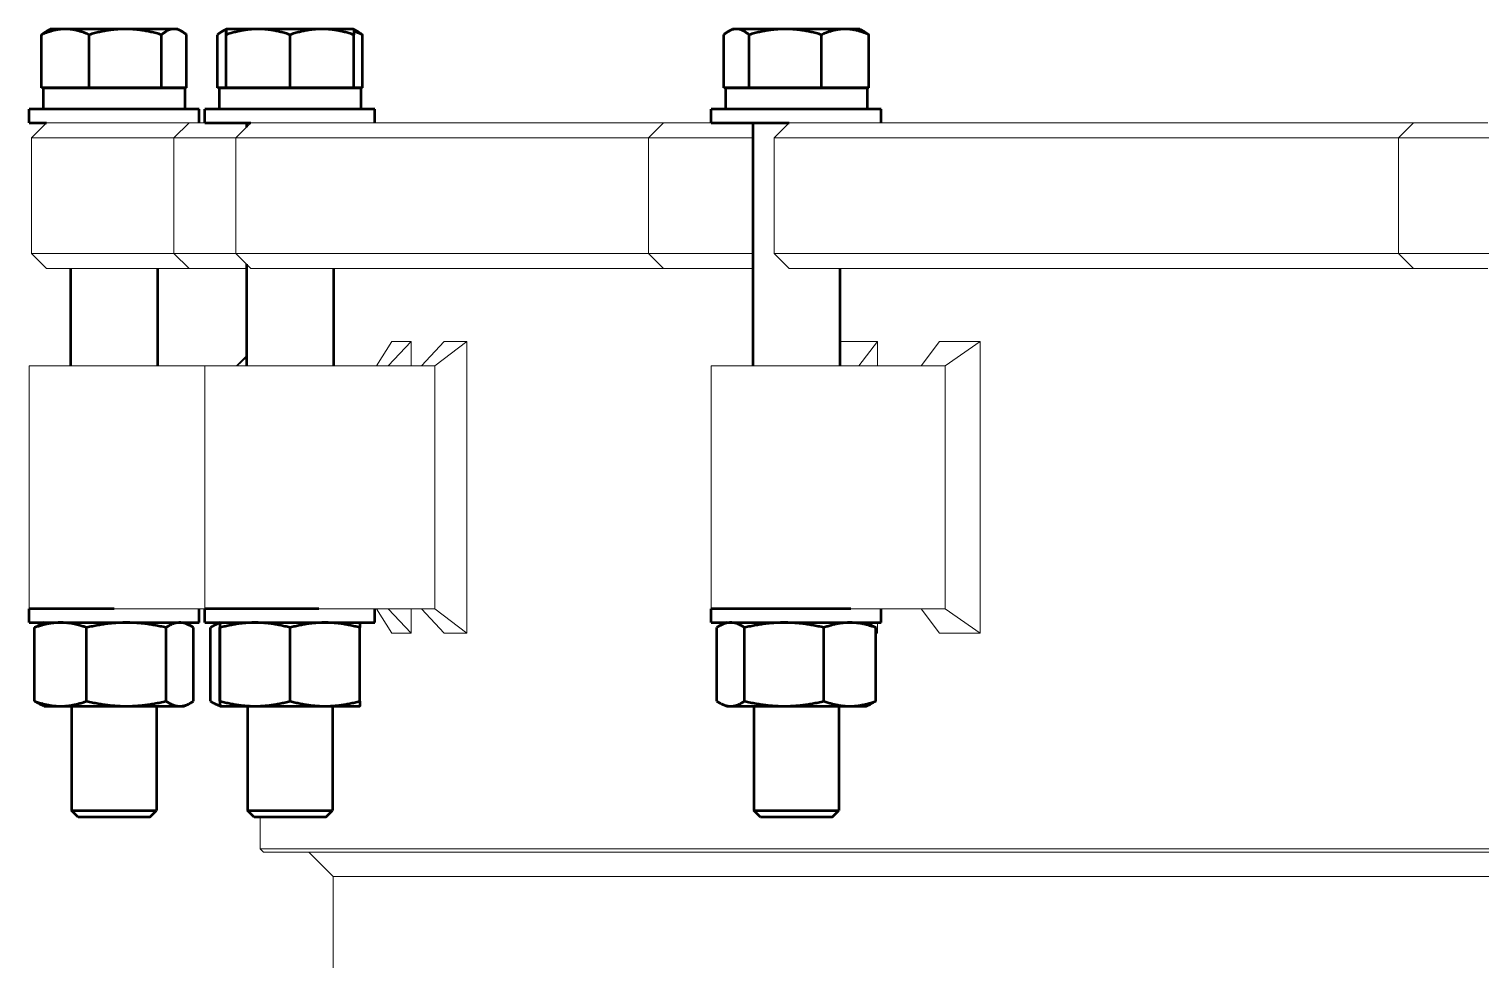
# Model space of a CAD drawing. Header units: inches. Extents: x 20 to 536, y 8 to 344.
# Drawn here: x 226.58 to 241.52, y 142.68 to 152.25 of the extents above; entities that cross this region are included whole.
import ezdxf

# ---------------------------------------------------------------- set-up
doc = ezdxf.new("R2010")
doc.units = ezdxf.units.IN
doc.header["$LTSCALE"] = 16
doc.header["$MEASUREMENT"] = 0
doc.layers.add('Visible (ANSI)', color=7, linetype='Continuous', lineweight=50)

msp = doc.modelspace()

# ---------------------------------------------------------------- linework, layer by layer
at = {"layer": 'Visible (ANSI)'}
for p, q in [((226.707116, 151.644789), (226.707116, 152.190198)), ((226.796835, 152.248789), (226.755225, 152.224766)), ((226.951128, 152.248789), (226.796835, 152.248789)), ((227.568001, 152.248789), (226.951128, 152.248789)), ((227.195141, 151.644789), (227.195141, 152.190198)), ((228.069707, 152.248789), (227.568001, 152.248789)), ((227.94086, 151.644789), (227.94086, 152.190198)), ((228.108835, 152.248789), (228.069707, 152.248789)), ((228.108835, 152.248789), (228.150444, 152.224766)), ((228.198554, 151.644789), (228.198554, 152.190198)), ((228.516208, 151.644789), (228.516208, 152.190198)), ((228.606437, 152.248789), (228.563843, 152.224197)), ((228.605705, 151.644789), (228.605705, 152.190198)), ((228.606438, 152.248789), (228.606437, 152.248789)), ((228.606439, 152.248789), (228.606438, 152.248789)), ((228.93554, 152.248789), (228.606439, 152.248789)), ((228.607174, 151.644789), (228.607174, 152.190198)), ((229.591539, 152.248789), (228.93554, 152.248789)), ((229.263907, 151.644789), (229.263907, 152.190198)), ((229.918438, 152.248789), (229.591539, 152.248789)), ((229.918438, 152.248789), (229.918439, 152.248789)), ((229.918439, 152.248789), (229.961033, 152.224197)), ((229.919171, 151.644789), (229.919171, 152.190198)), ((230.008667, 151.644789), (230.008667, 152.190198)), ((233.726753, 151.644789), (233.726753, 152.190198)), ((233.816983, 152.248789), (233.774387, 152.224197)), ((233.85698, 152.248789), (233.816983, 152.248789)), ((234.360323, 152.248789), (233.85698, 152.248789)), ((233.987208, 151.644789), (233.987208, 152.190198)), ((234.976325, 152.248789), (234.360323, 152.248789)), ((234.733437, 151.644789), (234.733437, 152.190198)), ((235.128983, 152.248789), (234.976325, 152.248789)), ((235.128983, 152.248789), (235.171578, 152.224197)), ((235.219212, 151.644789), (235.219212, 152.190198)), ((226.951128, 151.644789), (226.707116, 151.644789)), ((226.723335, 151.644785), (228.182335, 151.644785)), ((226.723335, 151.644785), (226.723335, 151.425785)), ((226.796835, 151.644789), (226.796835, 151.644785)), ((227.195141, 151.644789), (226.951128, 151.644789)), ((227.568001, 151.644789), (227.195141, 151.644789)), ((227.94086, 151.644789), (227.568001, 151.644789)), ((228.069707, 151.644789), (227.94086, 151.644789)), ((228.198554, 151.644789), (228.069707, 151.644789)), ((228.108835, 151.644789), (228.108835, 151.644785)), ((228.182335, 151.644785), (228.182335, 151.425785)), ((228.605705, 151.644789), (228.516208, 151.644789)), ((228.532938, 151.644785), (229.991938, 151.644785)), ((228.532938, 151.644785), (228.532938, 151.425785)), ((228.606439, 151.644789), (228.605705, 151.644789)), ((228.606438, 151.644789), (228.606438, 151.644785)), ((228.607174, 151.644789), (228.606439, 151.644789)), ((228.93554, 151.644789), (228.607174, 151.644789)), ((229.263907, 151.644789), (228.93554, 151.644789)), ((229.591539, 151.644789), (229.263907, 151.644789)), ((229.919171, 151.644789), (229.591539, 151.644789)), ((229.918438, 151.644789), (229.918438, 151.644785)), ((230.008667, 151.644789), (229.919171, 151.644789)), ((229.991938, 151.644785), (229.991938, 151.425785)), ((233.85698, 151.644789), (233.726753, 151.644789)), ((233.743483, 151.644785), (235.202483, 151.644785)), ((233.743483, 151.644785), (233.743483, 151.425785)), ((233.816983, 151.644789), (233.816983, 151.644785)), ((233.987208, 151.644789), (233.85698, 151.644789)), ((234.360323, 151.644789), (233.987208, 151.644789)), ((234.733437, 151.644789), (234.360323, 151.644789)), ((234.976325, 151.644789), (234.733437, 151.644789)), ((235.219212, 151.644789), (234.976325, 151.644789)), ((235.128983, 151.644789), (235.128983, 151.644785)), ((235.202483, 151.644785), (235.202483, 151.425785)), ((228.327835, 151.425785), (226.577835, 151.425785)), ((226.577835, 151.28516), (226.577835, 151.425785)), ((228.327835, 151.28516), (228.327835, 151.425785)), ((230.137438, 151.425785), (228.387438, 151.425785)), ((228.387438, 151.28516), (228.387438, 151.425785)), ((230.137438, 151.28516), (230.137438, 151.425785)), ((235.347983, 151.425785), (233.597983, 151.425785)), ((233.597983, 151.28516), (233.597983, 151.425785)), ((235.347983, 151.28516), (235.347983, 151.425785)), ((226.577835, 151.28516), (226.758353, 151.28516)), ((228.387438, 151.28516), (228.860625, 151.28516)), ((228.814938, 151.28516), (228.814938, 151.239474)), ((233.597983, 151.28516), (234.400844, 151.28516)), ((234.025483, 151.28516), (234.025483, 148.78516)), ((227.005335, 149.78516), (227.005335, 148.78516)), ((227.900335, 149.78516), (227.900335, 148.78516)), ((228.814938, 149.830847), (228.814938, 148.78516)), ((229.709938, 149.78516), (229.709938, 148.78516)), ((234.920483, 149.78516), (234.920483, 148.78516)), ((227.452835, 146.28516), (226.577835, 146.28516)), ((226.577835, 146.144535), (226.577835, 146.28516)), ((228.327835, 146.144535), (228.327835, 146.28516)), ((229.561706, 146.28516), (228.387438, 146.28516)), ((228.387438, 146.144535), (228.387438, 146.28516)), ((230.137438, 146.144535), (230.137438, 146.28516)), ((235.035422, 146.28516), (233.597983, 146.28516)), ((233.597983, 146.144535), (233.597983, 146.28516)), ((235.347983, 146.144535), (235.347983, 146.28516)), ((226.577835, 146.144535), (228.327835, 146.144535)), ((226.733835, 146.144535), (226.688229, 146.123269)), ((228.171835, 146.144535), (228.21744, 146.123269)), ((228.387438, 146.144535), (230.137438, 146.144535)), ((228.543437, 146.144535), (228.496752, 146.122766)), ((228.543438, 146.144535), (228.543437, 146.144535)), ((229.981438, 146.144535), (229.981439, 146.144535)), ((233.597983, 146.144535), (235.347983, 146.144535)), ((233.753983, 146.144535), (233.707297, 146.122766)), ((235.191983, 146.144535), (235.238668, 146.122766)), ((226.635499, 145.337403), (226.635499, 146.092668)), ((227.170393, 145.337403), (227.170393, 146.092668)), ((227.987729, 145.337403), (227.987729, 146.092668)), ((228.27017, 145.337403), (228.27017, 146.092668)), ((228.444543, 145.337403), (228.444543, 146.092668)), ((228.542634, 145.337403), (228.542634, 146.092668)), ((228.544244, 145.337403), (228.544244, 146.092668)), ((229.264048, 145.337403), (229.264048, 146.092668)), ((229.982242, 145.337403), (229.982242, 146.092668)), ((233.655088, 145.337403), (233.655088, 146.092668)), ((233.940556, 145.337403), (233.940556, 146.092668)), ((234.75845, 145.337403), (234.75845, 146.092668)), ((235.290877, 145.337403), (235.290877, 146.092668)), ((226.733835, 145.285535), (226.688229, 145.306802)), ((226.733835, 145.285535), (226.902946, 145.285535)), ((226.902946, 145.285535), (227.579061, 145.285535)), ((227.015335, 145.285535), (227.015335, 144.2109)), ((227.579061, 145.285535), (228.128949, 145.285535)), ((227.890335, 145.285535), (227.890335, 144.2109)), ((228.128949, 145.285535), (228.171835, 145.285535)), ((228.171835, 145.285535), (228.21744, 145.306802)), ((228.543437, 145.285536), (228.496752, 145.307305)), ((228.543438, 145.285535), (228.543437, 145.285536)), ((228.543438, 145.285535), (228.543439, 145.285535)), ((228.543439, 145.285535), (228.904146, 145.285535)), ((228.824938, 145.285535), (228.824938, 144.2109)), ((228.904146, 145.285535), (229.623145, 145.285535)), ((229.623145, 145.285535), (229.981438, 145.285535)), ((229.699938, 145.285535), (229.699938, 144.2109)), ((229.981438, 145.285535), (229.981439, 145.285536)), ((233.753983, 145.285535), (233.707297, 145.307305)), ((233.753983, 145.285535), (233.797822, 145.285535)), ((233.797822, 145.285535), (234.349503, 145.285535)), ((234.035483, 145.285535), (234.035483, 144.2109)), ((234.349503, 145.285535), (235.024664, 145.285535)), ((234.910483, 145.285535), (234.910483, 144.2109)), ((235.024664, 145.285535), (235.191983, 145.285535)), ((235.191983, 145.285535), (235.238668, 145.307305)), ((227.015335, 144.2109), (227.890335, 144.2109)), ((227.083496, 144.144785), (227.015335, 144.2109)), ((227.822174, 144.144785), (227.890335, 144.2109)), ((228.824938, 144.2109), (229.699938, 144.2109)), ((228.893099, 144.144785), (228.824938, 144.2109)), ((229.631777, 144.144785), (229.699938, 144.2109)), ((234.035483, 144.2109), (234.910483, 144.2109)), ((234.103644, 144.144785), (234.035483, 144.2109)), ((234.842321, 144.144785), (234.910483, 144.2109)), ((227.822174, 144.144785), (227.083496, 144.144785)), ((229.631777, 144.144785), (228.893099, 144.144785)), ((234.842321, 144.144785), (234.103644, 144.144785))]:
    msp.add_line(p, q, dxfattribs=at)
at = {"layer": 'Visible (ANSI)', "linetype": 'Continuous', "lineweight": 18}
for p, q in [((226.758353, 151.28516), (226.603353, 151.13016)), ((226.758353, 151.28516), (226.758382, 151.28516)), ((226.758382, 151.28516), (226.766386, 151.28516)), ((226.766386, 151.28516), (227.610912, 151.28516)), ((228.223962, 151.28516), (227.610912, 151.28516)), ((228.223962, 151.28516), (228.068962, 151.13016)), ((228.223962, 151.28516), (228.26569, 151.28516)), ((228.26569, 151.28516), (228.352555, 151.28516)), ((228.352555, 151.28516), (228.387438, 151.28516)), ((228.860625, 151.28516), (228.705625, 151.13016)), ((228.860625, 151.28516), (228.867177, 151.28516)), ((228.867177, 151.28516), (228.969084, 151.28516)), ((228.969084, 151.28516), (230.042009, 151.28516)), ((230.940555, 151.28516), (230.042009, 151.28516)), ((231.758473, 151.28516), (230.940555, 151.28516)), ((231.758473, 151.28516), (233.106289, 151.28516)), ((233.106289, 151.28516), (232.951289, 151.13016)), ((233.106289, 151.28516), (233.286158, 151.28516)), ((233.286158, 151.28516), (233.457414, 151.28516)), ((233.457414, 151.28516), (233.592727, 151.28516)), ((233.597983, 151.28516), (233.592727, 151.28516)), ((234.400844, 151.28516), (234.245844, 151.13016)), ((234.400844, 151.28516), (234.424587, 151.28516)), ((234.424587, 151.28516), (234.608107, 151.28516)), ((234.608107, 151.28516), (235.78002, 151.28516)), ((236.512521, 151.28516), (235.78002, 151.28516)), ((237.397143, 151.28516), (236.512521, 151.28516)), ((237.397143, 151.28516), (240.824013, 151.28516)), ((240.824013, 151.28516), (240.669013, 151.13016)), ((240.824013, 151.28516), (241.222247, 151.28516)), ((241.222247, 151.28516), (241.457239, 151.28516)), ((241.457239, 151.28516), (241.589013, 151.28516)), ((226.603428, 151.13016), (226.603353, 151.13016)), ((226.603353, 151.13016), (226.603353, 149.94016)), ((226.611473, 151.13016), (226.603428, 151.13016)), ((227.610912, 151.13016), (226.611473, 151.13016)), ((227.610912, 151.13016), (228.068962, 151.13016)), ((228.118344, 151.13016), (228.068962, 151.13016)), ((228.068962, 151.13016), (228.068962, 149.94016)), ((228.205647, 151.13016), (228.118344, 151.13016)), ((228.5281, 151.13016), (228.205647, 151.13016)), ((228.5281, 151.13016), (228.705625, 151.13016)), ((228.722867, 151.13016), (228.705625, 151.13016)), ((228.705625, 151.13016), (228.705625, 149.94016)), ((228.825289, 151.13016), (228.722867, 151.13016)), ((230.095022, 151.13016), (228.825289, 151.13016)), ((230.095022, 151.13016), (230.993568, 151.13016)), ((230.993568, 151.13016), (231.617933, 151.13016)), ((232.951289, 151.13016), (231.617933, 151.13016)), ((233.164151, 151.13016), (232.951289, 151.13016)), ((232.951289, 151.13016), (232.951289, 149.94016)), ((233.336272, 151.13016), (233.164151, 151.13016)), ((233.692359, 151.13016), (233.336272, 151.13016)), ((233.692359, 151.13016), (234.025483, 151.13016)), ((234.308327, 151.13016), (234.245844, 151.13016)), ((234.245844, 151.13016), (234.245844, 149.94016)), ((234.492773, 151.13016), (234.308327, 151.13016)), ((235.879652, 151.13016), (234.492773, 151.13016)), ((235.879652, 151.13016), (236.612154, 151.13016)), ((236.612154, 151.13016), (237.287437, 151.13016)), ((240.669013, 151.13016), (237.287437, 151.13016)), ((241.140296, 151.13016), (240.669013, 151.13016)), ((240.669013, 151.13016), (240.669013, 149.94016)), ((241.376474, 151.13016), (241.140296, 151.13016)), ((241.723247, 151.13016), (241.376474, 151.13016)), ((226.603353, 149.94016), (226.603428, 149.94016)), ((226.758353, 149.78516), (226.603353, 149.94016)), ((226.603428, 149.94016), (226.611473, 149.94016)), ((226.611473, 149.94016), (227.610912, 149.94016)), ((228.068962, 149.94016), (227.610912, 149.94016)), ((228.068962, 149.94016), (228.118344, 149.94016)), ((228.223962, 149.78516), (228.068962, 149.94016)), ((228.118344, 149.94016), (228.205647, 149.94016)), ((228.205647, 149.94016), (228.5281, 149.94016)), ((228.705625, 149.94016), (228.5281, 149.94016)), ((228.705625, 149.94016), (228.722867, 149.94016)), ((228.860625, 149.78516), (228.705625, 149.94016)), ((228.722867, 149.94016), (228.825289, 149.94016)), ((228.825289, 149.94016), (230.095022, 149.94016)), ((230.993568, 149.94016), (230.095022, 149.94016)), ((231.617933, 149.94016), (230.993568, 149.94016)), ((231.617933, 149.94016), (232.951289, 149.94016)), ((232.951289, 149.94016), (233.164151, 149.94016)), ((233.106289, 149.78516), (232.951289, 149.94016)), ((233.164151, 149.94016), (233.336272, 149.94016)), ((233.336272, 149.94016), (233.692359, 149.94016)), ((234.025483, 149.94016), (233.692359, 149.94016)), ((234.245844, 149.94016), (234.308327, 149.94016)), ((234.400844, 149.78516), (234.245844, 149.94016)), ((234.308327, 149.94016), (234.492773, 149.94016)), ((234.492773, 149.94016), (235.879652, 149.94016)), ((236.612154, 149.94016), (235.879652, 149.94016)), ((237.287437, 149.94016), (236.612154, 149.94016)), ((237.287437, 149.94016), (240.669013, 149.94016)), ((240.669013, 149.94016), (241.140296, 149.94016)), ((240.824013, 149.78516), (240.669013, 149.94016)), ((241.140296, 149.94016), (241.376474, 149.94016)), ((241.376474, 149.94016), (241.723247, 149.94016)), ((226.758382, 149.78516), (226.758353, 149.78516)), ((226.766386, 149.78516), (226.758382, 149.78516)), ((227.610912, 149.78516), (226.766386, 149.78516)), ((227.610912, 149.78516), (228.223962, 149.78516)), ((228.26569, 149.78516), (228.223962, 149.78516)), ((228.352555, 149.78516), (228.26569, 149.78516)), ((228.475086, 149.78516), (228.352555, 149.78516)), ((228.475086, 149.78516), (228.814938, 149.78516)), ((228.867177, 149.78516), (228.860625, 149.78516)), ((228.969084, 149.78516), (228.867177, 149.78516)), ((230.042009, 149.78516), (228.969084, 149.78516)), ((230.042009, 149.78516), (230.940555, 149.78516)), ((230.940555, 149.78516), (231.441987, 149.78516)), ((233.106289, 149.78516), (231.441987, 149.78516)), ((233.286158, 149.78516), (233.106289, 149.78516)), ((233.457414, 149.78516), (233.286158, 149.78516)), ((233.592727, 149.78516), (233.457414, 149.78516)), ((233.592727, 149.78516), (234.025483, 149.78516)), ((234.424587, 149.78516), (234.400844, 149.78516)), ((234.608107, 149.78516), (234.424587, 149.78516)), ((235.78002, 149.78516), (234.608107, 149.78516)), ((235.78002, 149.78516), (236.512521, 149.78516)), ((236.512521, 149.78516), (236.991287, 149.78516)), ((240.824013, 149.78516), (236.991287, 149.78516)), ((241.222247, 149.78516), (240.824013, 149.78516)), ((241.457239, 149.78516), (241.222247, 149.78516)), ((241.589013, 149.78516), (241.457239, 149.78516)), ((230.312805, 149.035063), (230.155069, 148.78516)), ((230.511202, 149.035063), (230.274898, 148.78516)), ((230.312805, 149.035063), (230.511202, 149.035063)), ((230.511202, 149.035063), (230.511202, 148.78516)), ((230.850249, 149.035063), (230.616918, 148.78516)), ((231.082283, 149.035063), (230.753604, 148.78516)), ((230.850249, 149.035063), (231.082283, 149.035063)), ((231.082283, 146.035258), (231.082283, 149.035063)), ((234.920483, 149.035063), (235.310581, 149.035063)), ((235.310581, 149.035063), (235.116362, 148.78516)), ((235.310581, 149.035063), (235.310581, 148.78516)), ((235.947781, 149.035063), (235.75915, 148.78516)), ((235.947781, 149.035063), (236.365965, 149.035063)), ((236.365965, 149.035063), (236.007066, 148.78516)), ((236.365965, 146.035258), (236.365965, 149.035063)), ((228.814938, 148.887847), (228.712257, 148.78516)), ((228.814938, 148.875644), (228.721227, 148.78516)), ((226.577835, 148.78516), (227.452835, 148.78516)), ((226.577835, 146.28516), (226.577835, 148.78516)), ((227.452835, 148.78516), (228.387438, 148.78516)), ((228.387438, 148.78516), (229.561706, 148.78516)), ((228.387438, 146.28516), (228.387438, 148.78516)), ((229.561706, 148.78516), (230.753604, 148.78516)), ((230.753604, 146.28516), (230.753604, 148.78516)), ((233.597983, 148.78516), (235.035422, 148.78516)), ((233.597983, 146.28516), (233.597983, 148.78516)), ((235.035422, 148.78516), (236.007066, 148.78516)), ((236.007066, 146.28516), (236.007066, 148.78516)), ((227.452835, 146.28516), (226.577835, 146.28516)), ((228.387438, 146.28516), (227.452835, 146.28516)), ((229.561706, 146.28516), (228.387438, 146.28516)), ((230.753604, 146.28516), (229.561706, 146.28516)), ((230.312805, 146.035258), (230.155069, 146.28516)), ((230.511202, 146.035258), (230.274898, 146.28516)), ((230.511202, 146.28516), (230.511202, 146.035258)), ((230.850249, 146.035258), (230.616918, 146.28516)), ((231.082283, 146.035258), (230.753604, 146.28516)), ((235.035422, 146.28516), (233.597983, 146.28516)), ((236.007066, 146.28516), (235.035422, 146.28516)), ((235.947781, 146.035258), (235.75915, 146.28516)), ((236.365965, 146.035258), (236.007066, 146.28516)), ((235.244898, 146.119773), (235.225653, 146.144535)), ((235.310581, 146.144535), (235.310581, 146.035258)), ((230.511202, 146.035258), (230.312805, 146.035258)), ((231.082283, 146.035258), (230.850249, 146.035258)), ((235.310581, 146.035258), (235.290877, 146.060611)), ((235.310581, 146.035258), (235.290877, 146.035258)), ((236.365965, 146.035258), (235.947781, 146.035258)), ((228.957835, 143.81641), (228.957835, 144.144785)), ((228.957835, 143.81641), (285.960496, 143.81641)), ((228.989085, 143.78516), (228.957835, 143.81641)), ((285.929246, 143.78516), (228.989085, 143.78516)), ((229.707141, 143.53516), (229.457141, 143.78516)), ((229.707141, 131.53516), (229.707141, 143.53516)), ((285.21119, 143.53516), (229.707141, 143.53516))]:
    msp.add_line(p, q, dxfattribs=at)
at = {"layer": 'Visible (ANSI)'}
for points, weights in [([(226.951128, 152.248789), (226.837882, 152.248789), (226.707116, 152.190198)], [1, 1.0379548493, 1]), ([(226.707116, 152.190198), (226.73216, 152.21145), (226.755225, 152.224766)], [1, 1.01344146313, 1.01736251269]), ([(227.195141, 152.190198), (227.064375, 152.248789), (226.951128, 152.248789)], [1, 1.0379548493, 1]), ([(227.568001, 152.248789), (227.394956, 152.248789), (227.195141, 152.190198)], [1, 1.0379548493, 1]), ([(227.94086, 152.190198), (227.741045, 152.248789), (227.568001, 152.248789)], [1, 1.0379548493, 1]), ([(228.069707, 152.248789), (228.009909, 152.248789), (227.94086, 152.190198)], [1, 1.0379548493, 1]), ([(228.198554, 152.190198), (228.129505, 152.248789), (228.069707, 152.248789)], [1, 1.0379548493, 1]), ([(228.606212, 152.242814), (228.564091, 152.230398), (228.516208, 152.190198)], [1.01657159114, 1.02573438582, 1]), ([(228.606439, 152.248789), (228.606098, 152.248789), (228.605705, 152.190198)], [1, 1.0379548493, 1]), ([(228.607174, 152.190198), (228.60678, 152.248789), (228.606439, 152.248789)], [1, 1.0379548493, 1]), ([(228.93554, 152.248789), (228.783145, 152.248789), (228.607174, 152.190198)], [1, 1.0379548493, 1]), ([(229.263907, 152.190198), (229.087936, 152.248789), (228.93554, 152.248789)], [1, 1.0379548493, 1]), ([(229.591539, 152.248789), (229.439485, 152.248789), (229.263907, 152.190198)], [1, 1.0379548493, 1]), ([(229.919171, 152.190198), (229.743594, 152.248789), (229.591539, 152.248789)], [1, 1.0379548493, 1]), ([(229.918439, 152.248789), (229.918779, 152.248592), (229.919171, 152.190198)], [1.00026380666, 1.03782248436, 1]), ([(230.008667, 152.190198), (229.961952, 152.211226), (229.9189, 152.224483)], [1, 1.01329823303, 1.01727786751]), ([(229.961033, 152.224197), (229.983887, 152.211002), (230.008667, 152.190198)], [1.01719100565, 1.01315491386, 1]), ([(233.85698, 152.248789), (233.796542, 152.248789), (233.726753, 152.190198)], [1, 1.0379548493, 1]), ([(233.987208, 152.190198), (233.917419, 152.248789), (233.85698, 152.248789)], [1, 1.0379548493, 1]), ([(234.360323, 152.248789), (234.187159, 152.248789), (233.987208, 152.190198)], [1, 1.0379548493, 1]), ([(234.733437, 152.190198), (234.533486, 152.248789), (234.360323, 152.248789)], [1, 1.0379548493, 1]), ([(234.976325, 152.248789), (234.8636, 152.248789), (234.733437, 152.190198)], [1, 1.0379548493, 1]), ([(235.219212, 152.190198), (235.089049, 152.248789), (234.976325, 152.248789)], [1, 1.0379548493, 1]), ([(235.171578, 152.224197), (235.194432, 152.211002), (235.219212, 152.190198)], [1.01719100565, 1.01315491386, 1]), ([(226.902946, 146.144535), (226.778824, 146.144535), (226.635499, 146.092668)], [1, 1.0379548493, 1]), ([(227.170393, 146.092668), (227.027069, 146.144535), (226.902946, 146.144535)], [1, 1.0379548493, 1]), ([(227.579061, 146.144535), (227.389398, 146.144535), (227.170393, 146.092668)], [1, 1.0379548493, 1]), ([(227.987729, 146.092668), (227.768724, 146.144535), (227.579061, 146.144535)], [1, 1.0379548493, 1]), ([(228.128949, 146.144535), (228.063409, 146.144535), (227.987729, 146.092668)], [1, 1.0379548493, 1]), ([(228.27017, 146.092668), (228.19449, 146.144535), (228.128949, 146.144535)], [1, 1.0379548493, 1]), ([(228.543191, 146.139246), (228.497024, 146.128255), (228.444543, 146.092668)], [1.01657159114, 1.02573438582, 1]), ([(228.543439, 146.144535), (228.543066, 146.144535), (228.542634, 146.092668)], [1, 1.0379548493, 1]), ([(228.544244, 146.092668), (228.543813, 146.144535), (228.543439, 146.144535)], [1, 1.0379548493, 1]), ([(228.904146, 146.144535), (228.737115, 146.144535), (228.544244, 146.092668)], [1, 1.0379548493, 1]), ([(229.264048, 146.092668), (229.071177, 146.144535), (228.904146, 146.144535)], [1, 1.0379548493, 1]), ([(229.623145, 146.144535), (229.456488, 146.144535), (229.264048, 146.092668)], [1, 1.0379548493, 1]), ([(229.982242, 146.092668), (229.789802, 146.144535), (229.623145, 146.144535)], [1, 1.0379548493, 1]), ([(229.981439, 146.144535), (229.981812, 146.144361), (229.982242, 146.092668)], [1.00026380666, 1.03782248436, 1]), ([(233.797822, 146.144535), (233.731579, 146.144535), (233.655088, 146.092668)], [1, 1.0379548493, 1]), ([(233.940556, 146.092668), (233.864065, 146.144535), (233.797822, 146.144535)], [1, 1.0379548493, 1]), ([(234.349503, 146.144535), (234.15971, 146.144535), (233.940556, 146.092668)], [1, 1.0379548493, 1]), ([(234.75845, 146.092668), (234.539296, 146.144535), (234.349503, 146.144535)], [1, 1.0379548493, 1]), ([(235.024664, 146.144535), (234.901114, 146.144535), (234.75845, 146.092668)], [1, 1.0379548493, 1]), ([(235.290877, 146.092668), (235.148214, 146.144535), (235.024664, 146.144535)], [1, 1.0379548493, 1]), ([(226.635499, 146.092668), (226.662949, 146.111481), (226.688229, 146.123269)], [1, 1.01344146313, 1.01736251269]), ([(235.238668, 146.122766), (235.263717, 146.111085), (235.290877, 146.092668)], [1.01719100565, 1.01315491386, 1]), ([(226.688229, 145.306802), (226.662949, 145.31859), (226.635499, 145.337403)], [1.01736251269, 1.01344146313, 1]), ([(226.635499, 145.337403), (226.778824, 145.285535), (226.902946, 145.285535)], [1, 1.0379548493, 1]), ([(226.902946, 145.285535), (227.027069, 145.285535), (227.170393, 145.337403)], [1, 1.0379548493, 1]), ([(227.170393, 145.337403), (227.389398, 145.285535), (227.579061, 145.285535)], [1, 1.0379548493, 1]), ([(227.579061, 145.285535), (227.768724, 145.285535), (227.987729, 145.337403)], [1, 1.0379548493, 1]), ([(227.987729, 145.337403), (228.063409, 145.285535), (228.128949, 145.285535)], [1, 1.0379548493, 1]), ([(228.128949, 145.285535), (228.19449, 145.285535), (228.27017, 145.337403)], [1, 1.0379548493, 1]), ([(228.444543, 145.337403), (228.497024, 145.301816), (228.543191, 145.290825)], [1, 1.02573438582, 1.01657159114]), ([(228.542634, 145.337403), (228.543066, 145.285535), (228.543439, 145.285535)], [1, 1.0379548493, 1]), ([(228.543439, 145.285535), (228.543813, 145.285535), (228.544244, 145.337403)], [1, 1.0379548493, 1]), ([(228.544244, 145.337403), (228.737115, 145.285535), (228.904146, 145.285535)], [1, 1.0379548493, 1]), ([(228.904146, 145.285535), (229.071177, 145.285535), (229.264048, 145.337403)], [1, 1.0379548493, 1]), ([(229.264048, 145.337403), (229.456488, 145.285535), (229.623145, 145.285535)], [1, 1.0379548493, 1]), ([(229.623145, 145.285535), (229.789802, 145.285535), (229.982242, 145.337403)], [1, 1.0379548493, 1]), ([(229.982242, 145.337403), (229.981812, 145.28571), (229.981439, 145.285536)], [1, 1.03782248436, 1.00026380666]), ([(233.655088, 145.337403), (233.731579, 145.285535), (233.797822, 145.285535)], [1, 1.0379548493, 1]), ([(233.797822, 145.285535), (233.864065, 145.285535), (233.940556, 145.337403)], [1, 1.0379548493, 1]), ([(233.940556, 145.337403), (234.15971, 145.285535), (234.349503, 145.285535)], [1, 1.0379548493, 1]), ([(234.349503, 145.285535), (234.539296, 145.285535), (234.75845, 145.337403)], [1, 1.0379548493, 1]), ([(234.75845, 145.337403), (234.901114, 145.285535), (235.024664, 145.285535)], [1, 1.0379548493, 1]), ([(235.024664, 145.285535), (235.148214, 145.285535), (235.290877, 145.337403)], [1, 1.0379548493, 1]), ([(235.290877, 145.337403), (235.263717, 145.318986), (235.238668, 145.307305)], [1, 1.01315491386, 1.01719100565])]:
    msp.add_rational_spline(points, weights, degree=2, dxfattribs=at)

doc.saveas('drawing.dxf')
